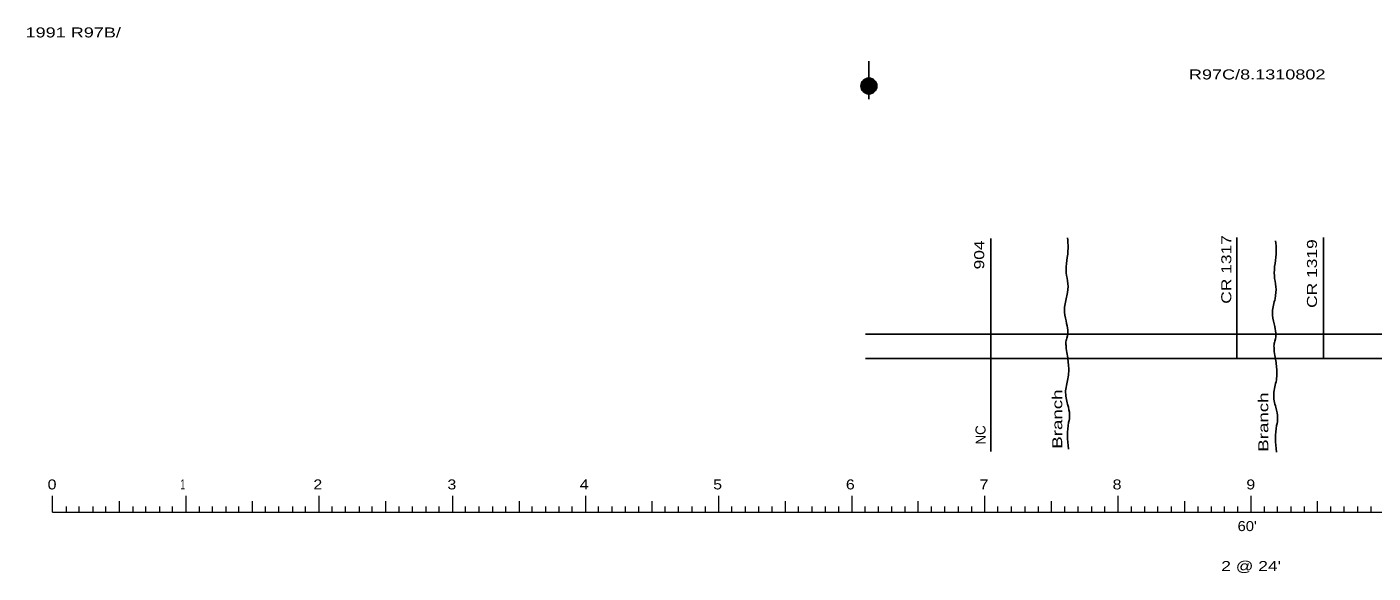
# Model space of a CAD drawing. Extents: x 2147484.45 to 2147492.91, y 2147476.95 to 2147483.28.
# Drawn here: x 2147484.583 to 2147488.62, y 2147480.652 to 2147482.291 of the extents above; entities that cross this region are included whole.
import ezdxf
from ezdxf.enums import TextEntityAlignment as Align

# ---------------------------------------------------------------- set-up
doc = ezdxf.new("R2010")
doc.units = 0
doc.header["$LTSCALE"] = 0.012
doc.layers.add('1', color=7, linetype='Continuous', lineweight=13)

msp = doc.modelspace()

# ---------------------------------------------------------------- hatches: boundary and pattern name
at = {"layer": '1'}
msp.add_hatch(color=256, dxfattribs=at).paths.add_polyline_path([(2147487.13211, 2147482.11332, 1), (2147487.08442, 2147482.11332, 1)])

# ---------------------------------------------------------------- linework, layer by layer
at = {"layer": '1', "lineweight": 25}
for p, q in [((2147487.108, 2147482.074), (2147487.108, 2147482.188)), ((2147487.474, 2147481.656), (2147487.474, 2147481.017)), ((2147488.212, 2147481.659), (2147488.212, 2147481.296)), ((2147488.472, 2147481.659), (2147488.472, 2147481.296)), ((2147487.098, 2147481.369), (2147492.885, 2147481.369)), ((2147487.098, 2147481.296), (2147492.885, 2147481.296))]:
    msp.add_line(p, q, dxfattribs=at)
at = {"layer": '1'}
for p, q in [((2147484.66, 2147480.835), (2147484.66, 2147480.884)), ((2147485.06, 2147480.884), (2147485.06, 2147480.835)), ((2147485.459, 2147480.884), (2147485.459, 2147480.835)), ((2147485.859, 2147480.884), (2147485.859, 2147480.835)), ((2147486.258, 2147480.884), (2147486.258, 2147480.835)), ((2147486.657, 2147480.884), (2147486.657, 2147480.835)), ((2147487.057, 2147480.884), (2147487.057, 2147480.835)), ((2147487.455, 2147480.884), (2147487.455, 2147480.835)), ((2147487.855, 2147480.884), (2147487.855, 2147480.835)), ((2147488.254, 2147480.884), (2147488.254, 2147480.835)), ((2147484.701, 2147480.852), (2147484.701, 2147480.835)), ((2147484.739, 2147480.852), (2147484.739, 2147480.835)), ((2147484.781, 2147480.852), (2147484.781, 2147480.835)), ((2147484.819, 2147480.852), (2147484.819, 2147480.835)), ((2147484.86, 2147480.868), (2147484.86, 2147480.835)), ((2147484.901, 2147480.852), (2147484.901, 2147480.835)), ((2147484.939, 2147480.852), (2147484.939, 2147480.835)), ((2147484.981, 2147480.852), (2147484.981, 2147480.835)), ((2147485.019, 2147480.852), (2147485.019, 2147480.835)), ((2147485.1, 2147480.852), (2147485.1, 2147480.835)), ((2147485.139, 2147480.852), (2147485.139, 2147480.835)), ((2147485.18, 2147480.852), (2147485.18, 2147480.835)), ((2147485.218, 2147480.852), (2147485.218, 2147480.835)), ((2147485.259, 2147480.868), (2147485.259, 2147480.835)), ((2147485.298, 2147480.852), (2147485.298, 2147480.835)), ((2147485.338, 2147480.852), (2147485.338, 2147480.835)), ((2147485.38, 2147480.852), (2147485.38, 2147480.835)), ((2147485.418, 2147480.852), (2147485.418, 2147480.835)), ((2147485.498, 2147480.852), (2147485.498, 2147480.835)), ((2147485.538, 2147480.852), (2147485.538, 2147480.835)), ((2147485.58, 2147480.852), (2147485.58, 2147480.835)), ((2147485.618, 2147480.852), (2147485.618, 2147480.835)), ((2147485.659, 2147480.868), (2147485.659, 2147480.835)), ((2147485.698, 2147480.852), (2147485.698, 2147480.835)), ((2147485.738, 2147480.852), (2147485.738, 2147480.835)), ((2147485.779, 2147480.852), (2147485.779, 2147480.835)), ((2147485.818, 2147480.852), (2147485.818, 2147480.835)), ((2147485.897, 2147480.852), (2147485.897, 2147480.835)), ((2147485.938, 2147480.852), (2147485.938, 2147480.835)), ((2147485.979, 2147480.852), (2147485.979, 2147480.835)), ((2147486.018, 2147480.852), (2147486.018, 2147480.835)), ((2147486.059, 2147480.868), (2147486.059, 2147480.835)), ((2147486.097, 2147480.852), (2147486.097, 2147480.835)), ((2147486.138, 2147480.852), (2147486.138, 2147480.835)), ((2147486.178, 2147480.852), (2147486.178, 2147480.835)), ((2147486.217, 2147480.852), (2147486.217, 2147480.835)), ((2147486.296, 2147480.852), (2147486.296, 2147480.835)), ((2147486.337, 2147480.852), (2147486.337, 2147480.835)), ((2147486.377, 2147480.852), (2147486.377, 2147480.835)), ((2147486.417, 2147480.852), (2147486.417, 2147480.835)), ((2147486.457, 2147480.868), (2147486.457, 2147480.835)), ((2147486.496, 2147480.852), (2147486.496, 2147480.835)), ((2147486.536, 2147480.852), (2147486.536, 2147480.835)), ((2147486.577, 2147480.852), (2147486.577, 2147480.835)), ((2147486.617, 2147480.852), (2147486.617, 2147480.835)), ((2147486.696, 2147480.852), (2147486.696, 2147480.835)), ((2147486.737, 2147480.852), (2147486.737, 2147480.835)), ((2147486.777, 2147480.852), (2147486.777, 2147480.835)), ((2147486.817, 2147480.852), (2147486.817, 2147480.835)), ((2147486.857, 2147480.868), (2147486.857, 2147480.835)), ((2147486.896, 2147480.852), (2147486.896, 2147480.835)), ((2147486.937, 2147480.852), (2147486.937, 2147480.835)), ((2147486.977, 2147480.852), (2147486.977, 2147480.835)), ((2147487.017, 2147480.852), (2147487.017, 2147480.835)), ((2147487.096, 2147480.852), (2147487.096, 2147480.835)), ((2147487.136, 2147480.852), (2147487.136, 2147480.835)), ((2147487.176, 2147480.852), (2147487.176, 2147480.835)), ((2147487.216, 2147480.852), (2147487.216, 2147480.835)), ((2147487.255, 2147480.868), (2147487.255, 2147480.835)), ((2147487.295, 2147480.852), (2147487.295, 2147480.835)), ((2147487.335, 2147480.852), (2147487.335, 2147480.835)), ((2147487.376, 2147480.852), (2147487.376, 2147480.835)), ((2147487.416, 2147480.852), (2147487.416, 2147480.835)), ((2147487.494, 2147480.852), (2147487.494, 2147480.835)), ((2147487.535, 2147480.852), (2147487.535, 2147480.835)), ((2147487.576, 2147480.852), (2147487.576, 2147480.835)), ((2147487.616, 2147480.852), (2147487.616, 2147480.835)), ((2147487.655, 2147480.868), (2147487.655, 2147480.835)), ((2147487.695, 2147480.852), (2147487.695, 2147480.835)), ((2147487.735, 2147480.852), (2147487.735, 2147480.835)), ((2147487.776, 2147480.852), (2147487.776, 2147480.835)), ((2147487.815, 2147480.852), (2147487.815, 2147480.835)), ((2147487.895, 2147480.852), (2147487.895, 2147480.835)), ((2147487.935, 2147480.852), (2147487.935, 2147480.835)), ((2147487.974, 2147480.852), (2147487.974, 2147480.835)), ((2147488.015, 2147480.852), (2147488.015, 2147480.835)), ((2147488.055, 2147480.868), (2147488.055, 2147480.835)), ((2147488.095, 2147480.852), (2147488.095, 2147480.835)), ((2147488.135, 2147480.852), (2147488.135, 2147480.835)), ((2147488.174, 2147480.852), (2147488.174, 2147480.835)), ((2147488.214, 2147480.852), (2147488.214, 2147480.835)), ((2147488.294, 2147480.852), (2147488.294, 2147480.835)), ((2147488.333, 2147480.852), (2147488.333, 2147480.835)), ((2147488.374, 2147480.852), (2147488.374, 2147480.835)), ((2147488.414, 2147480.852), (2147488.414, 2147480.835)), ((2147488.453, 2147480.868), (2147488.453, 2147480.835)), ((2147488.493, 2147480.852), (2147488.493, 2147480.835)), ((2147488.533, 2147480.852), (2147488.533, 2147480.835)), ((2147488.574, 2147480.852), (2147488.574, 2147480.835)), ((2147488.614, 2147480.852), (2147488.614, 2147480.835)), ((2147484.66, 2147480.835), (2147492.886, 2147480.835))]:
    msp.add_line(p, q, dxfattribs=at)
at = {"layer": '1', "lineweight": 25}
msp.add_circle((2147487.10826, 2147482.11332), 0.02385, dxfattribs=at)
for points in [[(2147487.702, 2147481.357), (2147487.705, 2147481.367), (2147487.706, 2147481.38), (2147487.7, 2147481.407), (2147487.691, 2147481.444), (2147487.704, 2147481.485), (2147487.707, 2147481.521), (2147487.698, 2147481.552), (2147487.702, 2147481.59), (2147487.707, 2147481.627), (2147487.705, 2147481.649), (2147487.704, 2147481.658)], [(2147488.326, 2147481.348), (2147488.329, 2147481.358), (2147488.33, 2147481.371), (2147488.324, 2147481.398), (2147488.315, 2147481.435), (2147488.328, 2147481.476), (2147488.331, 2147481.512), (2147488.322, 2147481.543), (2147488.326, 2147481.581), (2147488.331, 2147481.618), (2147488.329, 2147481.64), (2147488.328, 2147481.649)], [(2147487.707, 2147481.104), (2147487.709, 2147481.111), (2147487.712, 2147481.127), (2147487.705, 2147481.156), (2147487.694, 2147481.199), (2147487.709, 2147481.24), (2147487.707, 2147481.284), (2147487.703, 2147481.309), (2147487.7, 2147481.326)], [(2147487.7, 2147481.326), (2147487.7, 2147481.332), (2147487.698, 2147481.342), (2147487.7, 2147481.352), (2147487.702, 2147481.357)], [(2147488.324, 2147481.317), (2147488.324, 2147481.323), (2147488.322, 2147481.333), (2147488.324, 2147481.343), (2147488.326, 2147481.348)], [(2147488.331, 2147481.095), (2147488.333, 2147481.102), (2147488.336, 2147481.118), (2147488.329, 2147481.147), (2147488.318, 2147481.19), (2147488.333, 2147481.231), (2147488.331, 2147481.275), (2147488.327, 2147481.3), (2147488.324, 2147481.317)], [(2147487.707, 2147481.104), (2147487.705, 2147481.091), (2147487.702, 2147481.065), (2147487.705, 2147481.038), (2147487.707, 2147481.024)], [(2147488.331, 2147481.095), (2147488.329, 2147481.082), (2147488.326, 2147481.056), (2147488.329, 2147481.029), (2147488.331, 2147481.015)]]:
    msp.add_open_spline(points, degree=3, dxfattribs=at)

# ---------------------------------------------------------------- texts
at = {"layer": '1'}
for s, width, p in [('1991 R97B/', 1.35, (2147484.579, 2147482.259)), ('R97C/8.1310802', 1.35, (2147488.068, 2147482.133)), ("60'", 1.1, (2147488.214, 2147480.778)), ("2 @ 24'", 1.3, (2147488.165, 2147480.658))]:
    msp.add_text(s, height=0.03, dxfattribs=dict(at, width=width)).set_placement(p)
at = {"layer": '1', "width": 1.3}
for s, p in [('904', (2147487.454, 2147481.6065)), ('CR 1319', (2147488.452, 2147481.5505))]:
    msp.add_text(s, height=0.03, rotation=90, dxfattribs=at).set_placement(p, align=Align.CENTER)
at = {"layer": '1'}
for s, width, p in [('CR 1317', 1.3, (2147488.195, 2147481.46)), ('Branch', 1.4, (2147487.688, 2147481.025)), ('Branch', 1.4, (2147488.306, 2147481.016))]:
    msp.add_text(s, height=0.03, rotation=90, dxfattribs=dict(at, width=width)).set_placement(p)
msp.add_text('NC', height=0.03, rotation=90, dxfattribs=at).set_placement((2147487.458, 2147481.0665), align=Align.CENTER)
for s, width, p in [('0', 1.2, (2147484.6585, 2147480.903)), ('1', 0.65, (2147485.0505, 2147480.903)), ('2', 1.2, (2147485.4555, 2147480.903)), ('3', 1.2, (2147485.8575, 2147480.903)), ('4', 1.2, (2147486.2545, 2147480.903)), ('5', 1.2, (2147486.6545, 2147480.903)), ('6', 1.2, (2147487.0525, 2147480.903)), ('7', 1.2, (2147487.4535, 2147480.903)), ('8', 1.2, (2147487.8525, 2147480.903)), ('9', 1.2, (2147488.2535, 2147480.903))]:
    msp.add_text(s, height=0.02982, dxfattribs=dict(at, width=width)).set_placement(p, align=Align.CENTER)

doc.saveas('drawing.dxf')
